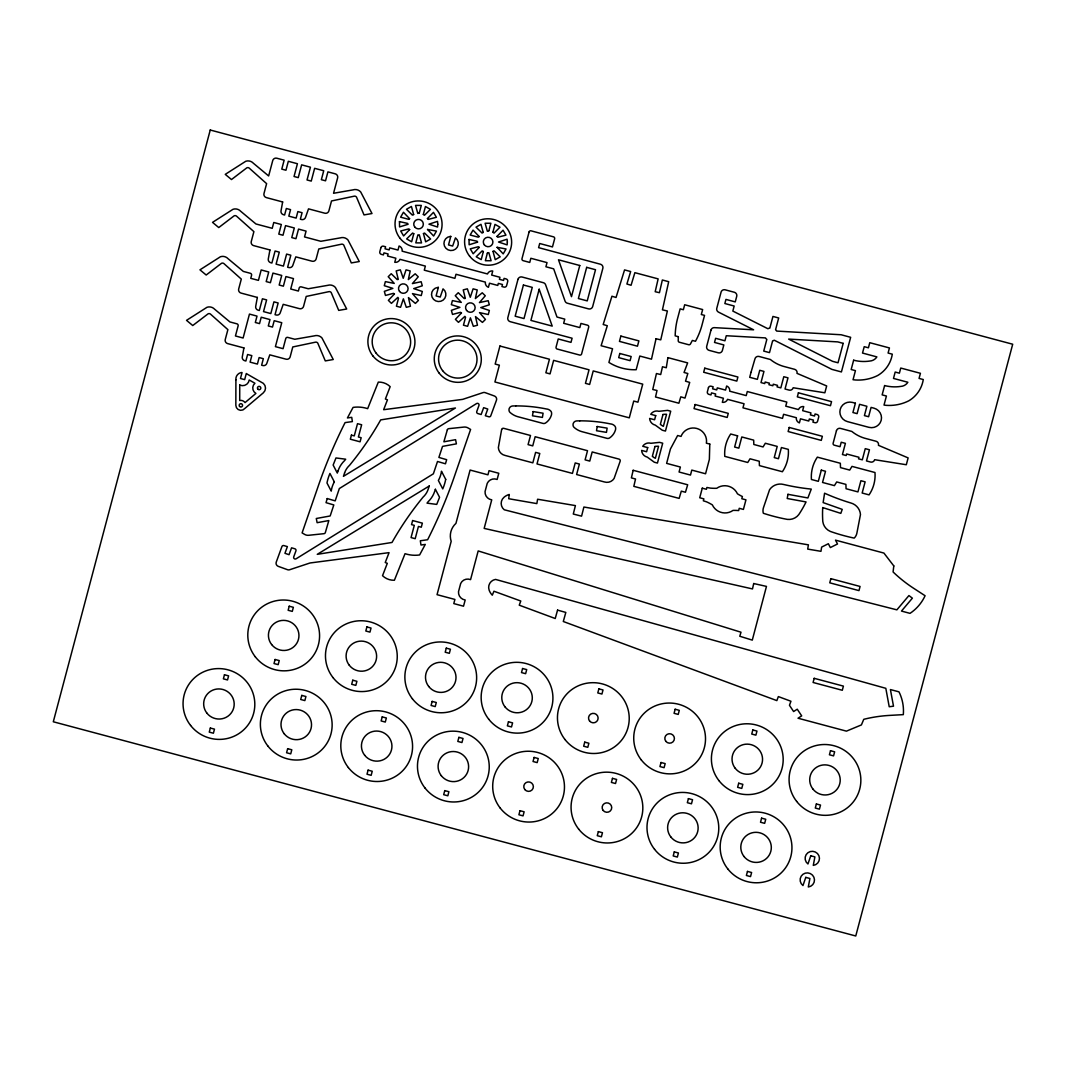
<?xml version="1.0" encoding="UTF-8"?>
<svg xmlns="http://www.w3.org/2000/svg" width="1066" height="1066" viewBox="0 0 1066 1066"><rect width="100%" height="100%" fill="white"/><g stroke="black" fill="none" stroke-linecap="round" stroke-linejoin="round"><path stroke-width="1.5" d="M235.906 379.789L235.839 405.293A5.037 4.957 17.7 0 0 244.834 408.465L263.315 392.834A6.396 6.289 17.7 0 0 261.05 382.054L247.339 374.179A8.408 8.275 17.7 0 0 246.286 373.526L244.674 379.629L240.463 378.51L242.049 372.54A8.408 8.275 17.7 0 0 240.796 372.674A6.716 6.609 17.7 0 0 235.906 379.789M239.743 385.039L239.703 400.523A5.037 4.957 17.7 0 1 245.033 402.602L255.893 393.434A6.396 6.289 17.7 0 1 254.921 383.254L249.217 379.989A6.716 6.609 17.7 0 1 239.743 385.039M394.42 293.989L388.37 300.359L391.422 303.357L397.845 297.374L398.511 298.293L396.419 306.209L400.55 307.314L403.374 298.853L406.306 307.328L410.437 306.248L408.438 297.587L415.394 303.424L418.405 300.452L412.462 293.616L421.243 295.549L422.323 291.471L413.728 288.606L422.283 285.795L421.15 281.717L412.395 283.596L418.245 276.8L415.194 273.802L408.331 279.585L410.197 270.951L406.053 269.845L403.241 278.293L400.31 269.831L396.179 270.911L398.271 279.439L397.125 279.532L391.222 273.722L388.211 276.707L394.247 283.409L385.372 281.611L384.293 285.688L392.861 288.38L384.333 291.351L385.466 295.442L393.461 293.337L394.42 293.989M409.65 229.563L403.614 235.932L400.696 231.002L408.704 228.91L409.65 229.563M427.439 218.57L428.226 219.409L436.394 217.291L433.476 212.361L427.439 218.57M461.458 312.978L455.409 319.347L458.46 322.345L464.883 316.349L465.549 317.282L463.457 325.197L467.601 326.303L470.412 317.841L473.344 326.316L477.475 325.237L475.489 316.575L482.432 322.412L485.443 319.44L479.5 312.604L488.281 314.537L489.361 310.459L480.766 307.594L489.334 304.783L488.188 300.705L479.434 302.584L485.283 295.788L482.245 292.79L475.369 298.573L477.235 289.939L473.104 288.833L470.279 297.281L467.348 288.819L463.23 289.899L465.322 298.427L464.176 298.52L458.26 292.71L455.262 295.695L461.285 302.398L452.41 300.599L451.331 304.676L459.912 307.368L451.371 310.339L452.504 314.43L460.512 312.325L461.458 312.978M479.22 247.405L473.171 253.775L470.266 248.844L478.274 246.752L479.22 247.405M497.009 236.412L497.782 237.252L505.95 235.133L503.045 230.203L497.009 236.412M678.309 336.683L678.216 340.667A1.612 1.586 17.7 0 0 679.415 342.253L688.636 344.718A1.612 1.586 17.7 0 0 690.462 343.932L692.354 340.44L695.485 341.267A77.925 76.645 17.7 0 0 701.655 326.329L704.546 315.389L701.321 314.523L702.641 309.553L684.678 304.756L683.359 309.726L680.135 308.86L677.23 319.813A77.925 76.645 17.7 0 0 675.178 335.857L678.309 336.683M709.783 444.082L709.37 459.379L705.559 473.77L691.794 470.093L690.488 475.063L679.069 472.011L680.375 467.041L666.623 463.377L670.434 448.986L677.643 435.514L681.041 436.42A13.165 12.952 17.7 0 1 706.372 443.176L709.783 444.082M822.725 507.576L822.632 509.295A110.278 108.466 17.7 0 0 822.805 521.594A12.539 12.326 17.7 0 0 830.361 531.441A184.325 181.3 17.7 0 0 854.226 538.103A10.034 9.861 17.7 0 0 856.904 533.013L860.475 514.545A12.992 12.779 17.7 0 0 850.735 502.952A210.642 207.177 17.7 0 1 824.578 493.212L823.139 502.592L842.233 509.375L840.808 513.372L822.725 507.576M399.457 221.608L399.563 226.925L408.105 224.273L407.558 223.394L399.457 221.608M413.648 214.546L412.369 215.105L406.466 209.296L411.423 206.471L413.648 214.546M423.455 233.574L425.667 241.822L430.624 238.997L424.588 233.081L423.455 233.574M437.78 224.206L437.566 227.045L428.972 224.18L437.526 221.368L437.78 224.206M469.027 239.45L469.133 244.767L477.675 242.115L477.128 241.236L469.027 239.45M483.204 232.401L482.059 233.054L476.022 227.138L480.979 224.326L483.204 232.401M493.025 251.416L495.237 259.664L500.194 256.839L494.158 250.923L493.065 251.27M507.349 242.049L507.123 244.887L498.528 242.022L507.083 239.21L507.349 242.049M893.801 565.926L893.081 571.962A138.154 135.888 17.7 0 0 913.722 588.339L925.088 595.734A43.893 43.173 17.7 0 1 910.031 613.363L901.476 611.071L912.376 598.173L908.938 595.561L896.866 609.845L504.245 509.775A8.301 8.155 17.7 0 1 504.031 497.249A14.351 14.124 17.7 0 1 509.255 494.451L508.722 498.728L536.851 503.605L537.597 499.234L575.413 505.604L573.281 514.039L581.583 516.157L583.888 507.03L808.401 544.846L807.708 549.097L820.953 551.322L821.646 547.085L828.349 543.727L830.347 547.564L837.503 543.993L835.504 540.142L883.914 553.067L893.801 565.926M413.768 233.707L411.649 241.769L406.652 238.917L412.609 233.054L413.768 233.707M423.335 214.426L424.481 215.239L430.437 209.362L425.441 206.524L423.335 214.426M483.338 251.549L481.219 259.624L476.222 256.773L482.178 250.896L483.338 251.549M492.905 232.268L494.038 233.081L499.994 227.218L494.997 224.366L492.905 232.268M533.147 411.583L532.48 415.807L542.421 417.419L543.087 413.208L533.147 411.583M597.187 426.52L596.52 430.731L606.461 432.356L607.127 428.132L597.187 426.52M667.902 357.63L666.277 367.743L662.492 366.744L660.693 374.539L656.443 373.54L652.765 389.503L657.016 390.489L655.523 396.992L678.882 403.228L680.801 396.832L684.985 398.098L689.702 382.428L685.518 381.162L687.823 373.5L684.039 372.487L687.637 362.893L667.902 357.63M419.311 212.894L417.805 213.466L415.553 205.392L421.297 205.418L419.311 212.894M417.805 235.266L415.793 242.875L421.536 242.901L419.284 234.826L417.805 235.266M488.881 230.736L487.375 231.309L485.11 223.234L490.866 223.26L488.881 230.736M487.362 253.108L485.363 260.717L491.106 260.744L488.841 252.669L487.362 253.108M787.961 494.318L787.214 498.502L806.056 501.939L805.003 504.018A110.278 108.466 17.7 0 1 798.767 514.611A12.539 12.326 17.7 0 1 787.334 519.382A184.325 181.3 17.7 0 1 763.323 513.266A10.034 9.861 17.7 0 1 763.523 507.523L769.572 489.707A12.992 12.779 17.7 0 1 783.763 484.51A210.642 207.177 17.7 0 0 811.279 489.094L807.881 497.955L787.961 494.318M501.633 429.571L498.368 447.573A8.435 8.301 17.7 0 0 505.071 455.435L532.84 462.844L535.612 452.37L539.782 453.476L537.011 463.95L572.442 473.411L575.214 462.937L579.398 464.056L576.613 474.53L604.369 481.939A8.435 8.301 17.7 0 0 614.096 478.474L620.172 461.218A1.679 1.652 17.7 0 0 619 459.113L592.19 451.957L589.764 461.098L585.101 459.846L587.526 450.705L535.159 436.727L532.734 445.881L528.07 444.629L530.508 435.488L503.698 428.332A1.679 1.652 17.7 0 0 501.633 429.571M243.927 347.942L242.288 356.897A3.358 3.305 17.7 0 0 244.74 360.708L245.886 361.001L247.605 354.498L251.816 355.618L250.084 362.134L257.412 364.079L259.131 357.563L263.342 358.696L261.623 365.212L262.756 365.518A3.358 3.305 17.7 0 0 266.78 363.426L269.791 354.845L286.061 359.189A3.358 3.305 17.7 0 0 290.152 356.87L292.777 346.956L315.176 342.239A2.279 2.239 17.7 0 1 317.761 343.079L325.29 360.908L333.258 359.522L321.945 337.922A7.209 7.089 17.7 0 0 314.257 335.883L294.816 339.268L287.793 337.402A1.679 1.652 17.7 0 0 285.755 338.562L283.076 348.675L275.414 346.637L281.757 322.705L274.202 320.693L272.496 327.075L268.299 325.956L269.991 319.573L261.223 317.228L259.531 323.611L255.32 322.492L257.013 316.109L249.457 314.084L243.115 338.015L235.453 335.963L238.131 325.85A1.679 1.652 17.7 0 0 236.932 323.824L229.923 321.945L214.732 309.313A7.209 7.089 17.7 0 0 207.044 307.261L186.523 320.346L192.746 325.53L208.123 313.804A2.279 2.239 17.7 0 1 210.788 314.377L227.884 329.634L225.246 339.548A3.358 3.305 17.7 0 0 227.644 343.598L243.927 347.942M257.346 297.427L255.707 306.368A3.358 3.305 17.7 0 0 258.159 310.179L259.305 310.486L262.409 298.786L266.62 299.906L263.515 311.605L270.831 313.564L273.935 301.851L278.146 302.984L275.041 314.683L276.187 314.99A3.358 3.305 17.7 0 0 280.198 312.911L283.21 304.33L299.479 308.674A3.358 3.305 17.7 0 0 303.57 306.355L306.209 296.441L328.594 291.724A2.279 2.239 17.7 0 1 331.193 292.55L338.721 310.393L346.69 309.007L335.364 287.407A7.209 7.089 17.7 0 0 327.688 285.355L308.247 288.753L301.225 286.874A1.679 1.652 17.7 0 0 299.173 288.047L298.387 291.045L290.725 289.006L293.483 278.586L285.928 276.56L283.383 286.168L279.172 285.048L281.717 275.441L272.949 273.096L270.404 282.703L266.194 281.584L268.739 271.977L261.183 269.951L258.425 280.371L250.763 278.333L251.563 275.334A1.679 1.652 17.7 0 0 250.363 273.296L243.341 271.43L228.151 258.785A7.209 7.089 17.7 0 0 220.462 256.733L199.955 269.831L206.178 275.015L221.541 263.289A2.279 2.239 17.7 0 1 224.206 263.848L241.302 279.105L238.677 289.019A3.358 3.305 17.7 0 0 241.076 293.083L257.346 297.427M269.938 249.964L268.299 258.905A3.358 3.305 17.7 0 0 270.751 262.716L271.897 263.022L275.081 251.016L279.279 252.136L276.094 264.141L283.423 266.1L286.607 254.094L290.818 255.214L287.633 267.22L288.766 267.526A3.358 3.305 17.7 0 0 292.79 265.447L295.802 256.866L312.072 261.21A3.358 3.305 17.7 0 0 316.162 258.891L318.787 248.978L341.187 244.261A2.279 2.239 17.7 0 1 343.772 245.087L351.3 262.929L359.269 261.543L347.956 239.943A7.209 7.089 17.7 0 0 340.267 237.891L320.826 241.289L304.53 236.932L306.075 231.109L298.52 229.097L295.962 238.704L291.764 237.585L294.309 227.977L285.541 225.632L282.996 235.24L278.786 234.12L281.331 224.513L273.775 222.488L272.23 228.311L255.933 223.967L240.743 211.321A7.209 7.089 17.7 0 0 233.054 209.269L212.534 222.368L218.757 227.551L234.134 215.825A2.279 2.239 17.7 0 1 236.799 216.385L253.895 231.642L251.256 241.556A3.358 3.305 17.7 0 0 253.655 245.62L269.938 249.964M282.65 201.954L281.011 210.895A3.358 3.305 17.7 0 0 283.476 214.706L284.609 215.012L286.341 208.496L290.552 209.629L288.819 216.145L296.135 218.09L297.867 211.574L302.078 212.707L300.346 219.223L301.491 219.516A3.358 3.305 17.7 0 0 305.502 217.437L308.514 208.856L324.797 213.2A3.358 3.305 17.7 0 0 328.888 210.881L331.513 200.968L353.899 196.251A2.279 2.239 17.7 0 1 356.497 197.09L364.026 214.919L371.994 213.533L360.681 191.933A7.209 7.089 17.7 0 0 352.993 189.881L333.551 193.279L337.629 177.875A3.358 3.305 17.7 0 0 335.23 173.825L327.915 171.866L325.543 180.807L321.359 179.688L323.731 170.747L314.63 168.321L311.245 181.087L307.035 179.967L310.433 167.202L301.638 164.844L298.253 177.622L294.043 176.503L297.427 163.724L288.326 161.299L285.954 170.24L281.77 169.121L284.142 160.18L276.827 158.221A3.358 3.305 17.7 0 0 272.736 160.553L268.645 175.957L253.455 163.311A7.209 7.089 17.7 0 0 245.78 161.259L225.259 174.358L231.482 179.541L246.846 167.815A2.279 2.239 17.7 0 1 249.511 168.375L266.607 183.645L263.982 193.559A3.358 3.305 17.7 0 0 266.38 197.61L282.65 201.954M409.584 218.677L408.638 219.316L400.616 217.171L403.454 212.267L409.584 218.677M427.546 229.456L433.635 236.012L436.474 231.109L427.546 229.456M479.14 236.519L478.208 237.158L470.173 235.026L473.024 230.123L479.14 236.519M497.102 247.312L503.205 253.868L506.044 248.964L497.102 247.312M656.03 338.748L651.499 359.175L639.813 356.044L636.175 369.715A47.584 46.811 17.7 0 1 608.926 362.44L612.55 348.769L601.117 345.717L607.3 325.73L603.196 324.504L611.937 296.228L616.041 297.481L624.556 269.911L630.659 271.537L626.901 284.022L631.072 285.275L634.87 272.669L658.135 278.879L655.19 291.711L659.428 292.697L662.346 279.998L668.688 281.69L662.439 309.846L667.369 310.992L660.76 339.841L656.03 338.748M753.702 583.528L752.503 588.925L484.164 528.403L491.732 499.847A7.768 7.649 17.7 0 1 485.07 491.519L487.229 483.364A7.768 7.649 17.7 0 1 497.142 479.46L498.781 473.264L489.041 470.666L487.948 474.823L470.093 470.053L455.942 523.379A17.469 17.189 17.7 0 0 451.185 541.341L437.047 594.668L454.902 599.438L453.796 603.596L463.523 606.194L465.176 599.998A7.768 7.649 17.7 0 1 458.513 591.67L460.672 583.515A7.768 7.649 17.7 0 1 470.572 579.611L478.181 550.935L741.003 632.218L739.777 636.255L752.29 640.12L766.467 586.407L753.702 583.528M633.164 470.293L631.392 477.888L635.536 478.994L633.817 486.349L679.135 498.395L681.307 491.146L685.451 492.252L687.677 484.777L633.164 470.293M210.242 130.012L53.3 721.775L855.758 935.988L1012.7 344.225L210.242 130.012M210.335 728.038L209.256 732.115L213.4 733.221L214.479 729.144L210.335 728.038M224.46 674.765L223.38 678.842L227.524 679.948L228.604 675.871L224.46 674.765M380.895 247.685L379.816 251.763A2.145 2.105 17.7 0 0 381.348 254.348L383.414 254.907L383.96 252.869L388.104 253.975L387.558 256.013L395.846 258.212L394.766 262.289A4.824 4.744 17.7 0 0 399.99 259.318L425.361 266.1L424.281 270.178L454.902 278.346L455.995 274.268L485.363 282.117A4.824 4.744 17.7 0 0 488.415 287.3L489.507 283.223L497.782 285.435L498.328 283.396L502.472 284.502L501.926 286.541L504.005 287.087A2.145 2.105 17.7 0 0 506.616 285.608L507.696 281.531A2.145 2.105 17.7 0 0 506.163 278.946L504.085 278.386L503.552 280.425L499.408 279.319L499.941 277.28L491.666 275.068L492.745 270.991A4.824 4.744 17.7 0 0 487.522 273.962L402.149 251.176A4.824 4.744 17.7 0 0 399.084 245.993L398.004 250.07L389.716 247.858L389.183 249.897L385.039 248.791L385.572 246.752L383.507 246.206A2.145 2.105 17.7 0 0 380.895 247.685M275.095 659.481L274.015 663.545L278.159 664.651L279.239 660.574L275.095 659.481M289.219 606.208L288.14 610.285L292.284 611.391L293.363 607.314L289.219 606.208M351.42 435.128L350.341 439.205L360.068 441.804L361.161 437.726L358.403 436.993L361.654 424.774L357.51 423.668L354.272 435.887L351.42 435.128M287.66 748.678L286.581 752.756L290.725 753.862L291.804 749.784L287.66 748.678M301.785 695.405L300.705 699.483L304.849 700.589L305.929 696.511L301.785 695.405M450.785 236.399L448.52 244.953L452.65 246.059L455.462 237.865A7.196 7.076 17.7 0 1 455.528 249.111A7.196 7.076 17.7 0 1 444.509 246.166A7.196 7.076 17.7 0 1 450.132 236.439L450.785 236.399M438.366 287.394L436.101 295.948L440.231 297.054L443.043 288.859A7.196 7.076 17.7 0 1 443.123 300.106A7.196 7.076 17.7 0 1 432.09 297.161A7.196 7.076 17.7 0 1 437.713 287.434L438.366 287.394M352.766 680.201L351.687 684.279L355.817 685.385L356.91 681.307L352.766 680.201M366.891 626.941L365.811 631.019L369.955 632.125L371.035 628.047L366.891 626.941M412.622 520.541L411.543 524.619L414.301 525.351L411.05 537.584L415.194 538.69L418.432 526.457L421.283 527.217L422.363 523.139L412.622 520.541M368.09 770.145L367.01 774.222L371.155 775.328L372.234 771.251L368.09 770.145M382.228 716.885L381.135 720.949L385.279 722.055L386.358 717.991L382.228 716.885M499.941 346.024L495.157 364.066L499.368 365.185L494.917 381.974L629.286 417.832L633.737 401.056L637.934 402.188L642.731 384.146L593.229 370.928L589.631 384.466L585.447 383.347L589.032 369.809L553.64 360.361L550.043 373.9L545.859 372.78L549.443 359.242L499.941 346.024M517.983 279.345L507.829 317.628A3.358 3.305 17.7 0 0 510.228 321.679L572.096 338.228L570.99 342.373L558.224 338.961L556.079 347.076A1.679 1.652 17.7 0 0 556.958 348.982L579.904 355.111A1.679 1.652 17.7 0 0 581.623 353.885L588.685 327.222A1.679 1.652 17.7 0 0 587.486 325.183L580.943 323.438L579.837 327.595L563.661 323.278L564.767 319.12L556.985 317.042L545.619 284.822A3.358 3.305 17.7 0 0 543.3 282.69L522.073 277.013A3.358 3.305 17.7 0 0 517.983 279.345M523.419 285.022L515.158 316.202L524.006 318.561L532.267 287.38L523.419 285.022M539.183 289.232L530.908 320.413L552.201 326.089L539.183 289.232M432.156 701.401L431.077 705.479L435.221 706.585L436.3 702.507L432.156 701.401M446.281 648.141L445.202 652.219L449.346 653.311L450.425 649.247L446.281 648.141M444.762 790.612L443.683 794.69L447.827 795.796L448.906 791.718L444.762 790.612M458.886 737.352L457.807 741.43L461.951 742.536L463.03 738.458L458.886 737.352M508.455 721.775L507.363 725.853L511.507 726.959L512.586 722.881L508.455 721.775M522.58 668.502L521.501 672.579L525.631 673.685L526.711 669.608L522.58 668.502M620.865 336.083L619.453 341.387L637.468 346.197L638.88 340.893L620.865 336.083M619.799 353.486L618.693 357.63L630.086 360.668L631.179 356.524L619.799 353.486M519.981 810.693L518.902 814.77L523.046 815.876L524.126 811.799L519.981 810.693M534.106 757.433L533.027 761.51L537.171 762.616L538.25 758.539L534.106 757.433M655.71 415.62L654.604 419.751L649.62 418.432A7.275 7.156 17.7 0 0 655.27 425.121L662.332 430.238L665.451 431.064L670.714 411.21L667.596 410.37L658.935 411.303A7.275 7.156 17.7 0 0 650.726 414.288L655.71 415.62M647.702 447.6L646.596 451.744L641.625 450.412A7.275 7.156 17.7 0 0 647.275 457.114L654.324 462.231L657.442 463.057L662.706 443.203L659.601 442.363L650.94 443.283A7.275 7.156 17.7 0 0 642.718 446.281L647.702 447.6M662.972 414.514L660.36 424.348A14.085 13.858 17.7 0 0 663.372 426.32L666.556 414.301A14.085 13.858 17.7 0 0 662.972 414.514M654.964 446.494L652.365 456.328A14.085 13.858 17.7 0 0 655.363 458.3L658.561 446.281A14.085 13.858 17.7 0 0 654.964 446.494M584.741 742.136L583.662 746.213L587.792 747.319L588.885 743.242L584.741 742.136M598.865 688.876L597.786 692.94L601.93 694.046L603.01 689.968L598.865 688.876M710.995 330.087L706.705 346.29A3.358 3.305 17.7 0 0 709.103 350.354L718.271 352.806A3.358 3.305 17.7 0 0 722.375 350.474L723.841 344.931L714.526 342.439L715.619 338.308L724.933 340.8L726.279 335.737L765.481 337.909A6.609 6.503 17.7 0 0 766.827 339.441L763.736 351.087L769.492 352.619L772.61 340.84A6.609 6.503 17.7 0 0 774.262 340.214L831.893 369.382L841.42 371.941L850.655 337.309L841.127 334.751L776.661 331.086A6.609 6.503 17.7 0 0 775.555 329.767L778.686 317.974L772.943 316.442L769.852 328.088A6.609 6.503 17.7 0 0 767.92 328.741L732.835 311.072L734.168 306.022L724.853 303.53L725.946 299.413L735.247 301.891L736.726 296.321A3.358 3.305 17.7 0 0 734.327 292.257L725.16 289.819A3.358 3.305 17.7 0 0 721.069 292.137L716.778 308.314A3.358 3.305 17.7 0 0 718.511 312.125L753.609 329.807L714.407 327.648A3.358 3.305 17.7 0 0 710.995 330.087M695.125 404.52L694.046 408.598L727.185 417.446L728.265 413.368L695.125 404.52M704.759 368.17L703.68 372.247L736.819 381.095L737.899 377.018L704.759 368.17M708.45 387.704L707.371 391.782A2.145 2.105 17.7 0 0 708.903 394.367L710.982 394.926L711.515 392.888L715.659 393.994L715.113 396.032L723.401 398.244L722.322 402.322A4.824 4.744 17.7 0 0 727.545 399.35L744.055 403.748L742.975 407.825L782.511 418.378L783.59 414.301L796.355 417.712A4.824 4.744 17.7 0 0 799.407 422.896L800.486 418.818L808.774 421.03L809.321 418.991L813.465 420.097L812.918 422.136L814.984 422.682A2.145 2.105 17.7 0 0 817.595 421.203L818.688 417.126A2.145 2.105 17.7 0 0 817.156 414.541L815.077 413.981L814.544 416.02L810.4 414.914L810.933 412.888L802.658 410.676L803.737 406.599A4.824 4.744 17.7 0 0 798.514 409.571L785.749 406.159L786.828 402.082L747.293 391.528L746.213 395.606L729.704 391.195A4.824 4.744 17.7 0 0 726.652 386.012L725.56 390.089L717.285 387.877L716.738 389.916L712.594 388.81L713.141 386.771L711.062 386.225A2.145 2.105 17.7 0 0 708.45 387.704M598.346 831.613L597.266 835.691L601.397 836.797L602.477 832.719L598.346 831.613M612.47 778.34L611.391 782.417L615.522 783.523L616.614 779.446L612.47 778.34M702.267 488.175L699.722 497.755L703.866 498.861L703.347 500.807L706.492 501.806A49.462 48.65 17.7 0 1 712.341 504.884A13.818 13.591 17.7 0 0 733.022 510.414A49.129 48.316 17.7 0 1 738.658 510.561L739.258 508.309L743.402 509.415L745.947 499.834L741.803 498.728L742.389 496.529A46.038 45.278 17.7 0 1 737.445 493.798A13.818 13.591 17.7 0 0 716.738 488.281A46.358 45.585 17.7 0 1 710.143 488.081L706.891 487.468L706.412 489.281L702.267 488.175M751.037 372.274L749.704 377.311L757.353 379.349L759.752 370.288L763.949 371.408L760.991 382.587L764.735 383.587L765.148 382.028L769.359 383.16L768.946 384.719L772.863 385.759L773.276 384.2L777.487 385.332L777.074 386.891L780.832 387.891L783.803 376.711L787.987 377.83L785.029 389.01L789.08 390.089A3.358 3.305 17.7 0 0 793.171 387.757L824.857 392.794L826.67 385.959L796.995 373.366A3.358 3.305 17.7 0 0 794.596 369.316L785.202 366.811A36.404 35.804 17.7 0 1 770.358 359.482L759.072 356.47A3.358 3.305 17.7 0 0 754.981 358.802L751.037 372.274M737.592 435.847L734.634 447.04L738.831 448.16L741.803 436.967L753.675 440.138L753.835 444.482L763.056 446.947L765.335 443.256L777.207 446.414L774.249 457.607L778.447 458.726L781.418 447.547L788.32 449.386A36.004 35.418 17.7 0 1 782.391 471.732L759.405 465.602L759.258 461.258L750.038 458.793L747.746 462.484L724.773 456.355A36.004 35.418 17.7 0 1 730.69 434.009L737.592 435.847M661.027 762.496L659.947 766.574L664.091 767.68L665.171 763.602L661.027 762.496M675.151 709.236L674.072 713.314L678.216 714.42L679.295 710.342L675.151 709.236M674.285 851.881L673.206 855.958L677.35 857.064L678.429 852.987L674.285 851.881M688.409 798.621L687.33 802.698L691.474 803.804L692.554 799.727L688.409 798.621M789.213 427.453L788.134 431.53L821.273 440.378L822.352 436.3L789.213 427.453M798.407 392.808L797.328 396.872L830.467 405.72L831.547 401.642L798.407 392.808M843.179 343.359L838.023 362.786L832.573 361.334L788.653 339.095L837.769 341.893L843.179 343.359M821.3 470.146L818.328 481.326L811.426 479.487A36.004 35.418 17.7 0 1 817.356 457.141L840.341 463.27L840.501 467.614L849.709 470.079L852 466.388L874.986 472.518A36.004 35.418 17.7 0 1 869.057 494.877L862.154 493.025L865.126 481.845L860.915 480.713L857.943 491.906L846.071 488.734L845.911 484.39L836.703 481.939L834.412 485.63L822.539 482.458L825.51 471.265L821.3 470.146M738.698 783.23L737.619 787.308L741.763 788.414L742.842 784.336L738.698 783.23M752.823 729.97L751.743 734.048L755.887 735.154L756.967 731.076L752.823 729.97M853.639 360.201L851.174 369.502L855.438 370.648L853.04 379.723L855.452 379.989A43.4 42.693 17.7 0 0 877.744 375.485A30.834 30.328 17.7 0 0 892.295 354.179L888.085 353.046L889.444 347.942L869.776 342.692L868.417 347.796L864.22 346.677L862.514 353.059L876.878 356.897A9.074 8.928 17.7 0 1 869.843 361.041A39.775 39.122 17.7 0 1 853.639 360.201M836.45 430.744L833.132 443.243A1.612 1.586 17.7 0 0 834.292 445.175L840.035 446.707L841.221 442.243L845.405 443.349L842.446 454.529L846.204 455.528L846.617 453.983L858.956 457.274L858.543 458.833L862.301 459.832L865.259 448.653L869.456 449.772L866.485 460.952L870.549 462.031A3.358 3.305 17.7 0 0 874.64 459.699L906.313 464.736L908.125 457.9L878.451 445.322A3.358 3.305 17.7 0 0 876.052 441.257L866.671 438.752A36.404 35.804 17.7 0 1 851.827 431.437L840.541 428.412A3.358 3.305 17.7 0 0 836.45 430.744M855.385 403.215L852.92 412.529L857.104 413.648L859.582 404.32L866.885 406.279L864.419 415.607L868.603 416.726L871.082 407.399L873.987 408.171A10.074 9.914 17.7 0 1 881.182 420.35A10.074 9.914 17.7 0 1 868.91 427.333L847.39 421.59A10.074 9.914 17.7 0 1 840.195 409.411A10.074 9.914 17.7 0 1 852.467 402.428L855.385 403.215M747.466 871.415L746.387 875.492L750.531 876.598L751.61 872.521L747.466 871.415M761.59 818.155L760.511 822.232L764.655 823.338L765.734 819.261L761.59 818.155M830.867 578.665L829.761 582.822L858.969 590.617L860.075 586.46L830.867 578.665M884.62 385.559L882.142 394.873L886.419 396.019L884.02 405.08L886.419 405.36A43.4 42.693 17.7 0 0 908.725 400.856A30.834 30.328 17.7 0 0 923.276 379.536L919.065 378.417L920.424 373.3L900.757 368.05L899.398 373.167L895.187 372.047L893.495 378.43L907.859 382.254A9.074 8.928 17.7 0 1 900.823 386.412A39.775 39.122 17.7 0 1 884.62 385.559M814.197 678.322L813.092 682.48L842.3 690.275L843.406 686.118L814.197 678.322M816.369 803.964L815.29 808.041L819.421 809.147L820.514 805.07L816.369 803.964M830.494 750.704L829.415 754.781L833.559 755.887L834.638 751.81L830.494 750.704M810.76 855.785L807.948 863.98A7.196 7.076 17.7 0 1 807.881 852.747A7.196 7.076 17.7 0 1 818.901 855.692A7.196 7.076 17.7 0 1 813.278 865.405L814.89 856.891L810.76 855.785M805.776 877.371L802.965 885.566A7.196 7.076 17.7 0 1 802.885 874.333A7.196 7.076 17.7 0 1 813.918 877.278A7.196 7.076 17.7 0 1 808.295 886.992L809.907 878.477L805.776 877.371M529.082 231.988L521.994 258.652A1.679 1.652 17.7 0 0 523.193 260.677L529.749 262.436L530.855 258.278L547.018 262.609L545.912 266.767L553.68 268.845L565.047 301.078A3.358 3.305 17.7 0 0 567.365 303.21L588.579 308.887A3.358 3.305 17.7 0 0 592.669 306.568L602.85 268.299A3.358 3.305 17.7 0 0 600.451 264.235L538.596 247.645L539.702 243.501L552.468 246.926L554.626 238.824A1.679 1.652 17.7 0 0 553.734 236.905L530.801 230.762A1.679 1.652 17.7 0 0 529.082 231.988M579.771 265.501L571.483 296.668L558.491 259.798L579.771 265.501M586.673 267.353L578.385 298.52L587.233 300.892L595.521 269.711L586.673 267.353M557.558 610.125L555.226 618.52L519.249 605.182L520.781 601.024L493.944 591.23L492.292 595.201A14.351 14.124 17.7 0 1 489.147 590.178A8.301 8.155 17.7 0 1 495.543 579.411L885.819 688.316L889.217 706.745L893.495 706.185L890.416 689.555L898.984 691.847A43.893 43.173 17.7 0 1 903.315 714.633L889.79 715.393A138.154 135.888 17.7 0 0 863.766 719.31L861.408 724.92L846.444 731.143L798.034 718.217L801.685 715.872L797.248 709.21L793.61 711.542L789.453 705.292L790.945 701.255L778.353 696.591L776.847 700.615L563.301 621.505L565.819 612.43L557.558 610.125M327.222 498.555L326.036 502.672L333.818 504.938L330.167 515.971L316.296 518.502L317.122 522.686L328.834 520.554L325.357 532.507A1.679 1.652 17.7 0 1 323.931 533.68L308.74 535.279A6.716 6.609 17.7 0 1 304.556 534.346L302.104 532.893L317.242 489.028A525.431 516.797 17.7 0 1 344.438 423.868L345.078 422.602L352.38 421.59L351.727 417.339L347.436 417.939L353.086 407.385A31.98 31.46 17.7 0 1 367.663 408.651L378.31 382.108A15.83 15.577 17.7 0 1 390.169 386.652L385.386 399.017L387.464 399.817L383.64 409.704L462.684 399.364L483.018 392.621A3.358 3.305 17.7 0 1 485.243 392.661L494.424 396.006A3.358 3.305 17.7 0 1 496.45 400.256L490.773 415.793A1.612 1.586 17.7 0 1 488.814 416.766L485.323 415.74L487.762 409.051L483.658 407.665L481.139 414.527L477.835 413.568A1.612 1.586 17.7 0 1 476.769 411.489L478.967 405.453A1.612 1.586 17.7 0 0 476.595 403.548L339.334 488.548L335.19 500.873L327.222 498.555M447.347 429.838L443.869 441.804L455.582 439.672L456.395 443.856L442.537 446.374L438.886 457.421L446.667 459.686L445.468 463.79L437.513 461.485L433.369 473.81L296.108 558.797A1.612 1.586 17.7 0 1 293.723 556.905L295.935 550.856A1.612 1.586 17.7 0 0 294.869 548.79L291.564 547.817L289.046 554.693L284.942 553.307L287.38 546.605L283.889 545.592A1.612 1.586 17.7 0 0 281.93 546.565L276.254 562.102A3.358 3.305 17.7 0 0 278.279 566.352L287.46 569.684A3.358 3.305 17.7 0 0 289.685 569.724L310.019 562.981L389.063 552.641L385.239 562.528L387.304 563.328L382.534 575.693A15.83 15.577 17.7 0 0 394.393 580.25L405.04 553.694A31.98 31.46 17.7 0 0 419.618 554.96L425.267 544.42L420.977 545.019L420.324 540.768L427.626 539.742L428.265 538.477A525.431 516.797 17.7 0 0 455.462 473.317L470.599 429.451L468.147 427.999A6.716 6.609 17.7 0 0 463.95 427.08L448.759 428.665A1.679 1.652 17.7 0 0 447.347 429.838M338.095 470.759L337.309 473.064L333.138 465.056L335.977 457.954L345.704 459.206L344.518 460.659A25.677 25.251 17.7 0 0 338.095 470.759M344.585 472.931L343.439 476.342L455.435 408.012L380.682 419.897A326.582 321.212 17.7 0 1 349.581 465.282A18.828 18.508 17.7 0 0 344.585 472.931M429.265 486.003L428.119 489.414A18.828 18.508 17.7 0 1 423.122 497.076A326.582 321.212 17.7 0 0 392.008 542.461L317.268 554.333L429.265 486.003M435.381 489.294L434.608 491.599A25.677 25.251 17.7 0 1 428.172 501.7L427 503.139L436.727 504.405L439.565 497.302L435.381 489.294M515.797 405.919L512.653 405.959A3.998 3.931 17.7 0 0 509.335 411.543L509.388 411.623A12.192 11.992 17.7 0 0 510.041 412.435A19.121 18.802 17.7 0 0 517.663 416.659L542.9 423.389A3.358 3.305 17.7 0 0 545.685 422.922A15.071 14.831 17.7 0 0 551.402 415.114A6.116 6.023 17.7 0 0 551.575 412.902A3.358 3.305 17.7 0 0 550.682 410.983A6.396 6.289 17.7 0 0 546.418 408.971A145.296 142.911 17.7 0 0 515.797 405.919M579.824 420.843L576.693 420.897A3.998 3.931 17.7 0 0 573.375 426.48L573.428 426.56A12.192 11.992 17.7 0 0 574.081 427.373A19.121 18.802 17.7 0 0 581.69 431.597L606.927 438.326A3.358 3.305 17.7 0 0 609.712 437.86A15.071 14.831 17.7 0 0 615.442 430.051A6.116 6.023 17.7 0 0 615.615 427.839A3.358 3.305 17.7 0 0 614.722 425.92A6.396 6.289 17.7 0 0 610.458 423.908A145.296 142.911 17.7 0 0 579.824 420.843M445.708 479.38L441.471 471.225A26.144 25.717 17.7 0 1 438.366 480.46L442.763 488.894A47.997 47.21 17.7 0 0 445.708 479.38M334.338 481.899L329.94 473.451A47.997 47.21 17.7 0 0 326.982 482.978L331.233 491.12A26.144 25.717 17.7 0 1 334.338 481.899M727.732 868.843A35.938 35.351 17.7 0 0 789.306 861.022A35.938 35.351 17.7 0 0 751.144 812.252A35.938 35.351 17.7 0 0 727.732 868.843M744.015 856.504A15.284 15.031 17.7 0 0 770.198 853.173A15.284 15.031 17.7 0 0 753.968 832.439A15.284 15.031 17.7 0 0 744.015 856.504M796.635 801.392A35.938 35.351 17.7 0 0 858.21 793.57A35.938 35.351 17.7 0 0 820.047 744.801A35.938 35.351 17.7 0 0 796.635 801.392M812.918 789.053A15.284 15.031 17.7 0 0 839.102 785.722A15.284 15.031 17.7 0 0 822.872 764.988A15.284 15.031 17.7 0 0 812.918 789.053M718.964 780.658A35.938 35.351 17.7 0 0 780.539 772.837A35.938 35.351 17.7 0 0 742.376 724.067A35.938 35.351 17.7 0 0 718.964 780.658M735.247 768.32A15.284 15.031 17.7 0 0 761.43 764.988A15.284 15.031 17.7 0 0 745.201 744.255A15.284 15.031 17.7 0 0 735.247 768.32M654.551 849.309A35.938 35.351 17.7 0 0 716.125 841.487A35.938 35.351 17.7 0 0 677.963 792.718A35.938 35.351 17.7 0 0 654.551 849.309M670.834 836.97A15.284 15.031 17.7 0 0 697.017 833.639A15.284 15.031 17.7 0 0 680.788 812.905A15.284 15.031 17.7 0 0 670.834 836.97M578.611 829.028A35.938 35.351 17.7 0 0 640.186 821.22A35.938 35.351 17.7 0 0 602.024 772.45A35.938 35.351 17.7 0 0 578.611 829.028M603.156 810.427A4.797 4.717 17.7 0 0 611.378 809.387A4.797 4.717 17.7 0 0 606.274 802.871A4.797 4.717 17.7 0 0 603.156 810.427M641.292 759.925A35.938 35.351 17.7 0 0 702.867 752.103A35.938 35.351 17.7 0 0 664.704 703.333A35.938 35.351 17.7 0 0 641.292 759.925M665.837 741.323A4.797 4.717 17.7 0 0 674.058 740.27A4.797 4.717 17.7 0 0 668.968 733.754A4.797 4.717 17.7 0 0 665.837 741.323M565.007 739.551A35.938 35.351 17.7 0 0 626.581 731.742A35.938 35.351 17.7 0 0 588.419 682.973A35.938 35.351 17.7 0 0 565.007 739.551M589.551 720.962A4.797 4.717 17.7 0 0 597.773 719.91A4.797 4.717 17.7 0 0 592.669 713.394A4.797 4.717 17.7 0 0 589.551 720.962M500.247 808.108A35.938 35.351 17.7 0 0 561.822 800.3A35.938 35.351 17.7 0 0 523.659 751.53A35.938 35.351 17.7 0 0 500.247 808.108M524.792 789.52A4.797 4.717 17.7 0 0 533.013 788.467A4.797 4.717 17.7 0 0 527.923 781.951A4.797 4.717 17.7 0 0 524.792 789.52M488.708 719.19A35.938 35.351 17.7 0 0 550.283 711.368A35.938 35.351 17.7 0 0 512.133 662.599A35.938 35.351 17.7 0 0 488.708 719.19M504.991 706.851A15.284 15.031 17.7 0 0 531.174 703.533A15.284 15.031 17.7 0 0 514.958 682.786A15.284 15.031 17.7 0 0 504.991 706.851M425.028 788.04A35.938 35.351 17.7 0 0 486.602 780.219A35.938 35.351 17.7 0 0 448.44 731.449A35.938 35.351 17.7 0 0 425.028 788.04M441.311 775.702A15.284 15.031 17.7 0 0 467.494 772.37A15.284 15.031 17.7 0 0 451.264 751.637A15.284 15.031 17.7 0 0 441.311 775.702M348.355 767.56A35.938 35.351 17.7 0 0 409.93 759.752A35.938 35.351 17.7 0 0 371.767 710.982A35.938 35.351 17.7 0 0 348.355 767.56M364.639 755.221A15.284 15.031 17.7 0 0 390.822 751.903A15.284 15.031 17.7 0 0 374.592 731.169A15.284 15.031 17.7 0 0 364.639 755.221M267.926 746.093A35.938 35.351 17.7 0 0 329.501 738.272A35.938 35.351 17.7 0 0 291.338 689.515A35.938 35.351 17.7 0 0 267.926 746.093M284.209 733.754A15.284 15.031 17.7 0 0 310.393 730.437A15.284 15.031 17.7 0 0 294.163 709.69A15.284 15.031 17.7 0 0 284.209 733.754M190.601 725.453A35.938 35.351 17.7 0 0 252.176 717.631A35.938 35.351 17.7 0 0 214.013 668.875A35.938 35.351 17.7 0 0 190.601 725.453M206.884 713.114A15.284 15.031 17.7 0 0 233.068 709.796A15.284 15.031 17.7 0 0 216.838 689.049A15.284 15.031 17.7 0 0 206.884 713.114M412.422 698.816A35.938 35.351 17.7 0 0 473.997 691.008A35.938 35.351 17.7 0 0 435.834 642.238A35.938 35.351 17.7 0 0 412.422 698.816M428.705 686.477A15.284 15.031 17.7 0 0 454.889 683.159A15.284 15.031 17.7 0 0 438.659 662.426A15.284 15.031 17.7 0 0 428.705 686.477M333.032 677.63A35.938 35.351 17.7 0 0 394.607 669.808A35.938 35.351 17.7 0 0 356.444 621.038A35.938 35.351 17.7 0 0 333.032 677.63M349.315 665.291A15.284 15.031 17.7 0 0 375.499 661.959A15.284 15.031 17.7 0 0 359.269 641.226A15.284 15.031 17.7 0 0 349.315 665.291M255.36 656.896A35.938 35.351 17.7 0 0 316.935 649.074A35.938 35.351 17.7 0 0 278.772 600.305A35.938 35.351 17.7 0 0 255.36 656.896M271.643 644.557A15.284 15.031 17.7 0 0 297.827 641.226A15.284 15.031 17.7 0 0 281.597 620.492A15.284 15.031 17.7 0 0 271.643 644.557M257.799 389.05A1.692 1.666 17.7 0 0 260.69 388.677A1.692 1.666 17.7 0 0 258.905 386.385A1.692 1.666 17.7 0 0 257.799 389.05M239.544 406.359A1.692 1.666 17.7 0 0 242.435 405.999A1.692 1.666 17.7 0 0 240.636 403.694A1.692 1.666 17.7 0 0 239.544 406.359M372.847 355.857A23.559 23.172 17.7 0 0 413.208 350.727A23.559 23.172 17.7 0 0 388.197 318.761A23.559 23.172 17.7 0 0 372.847 355.857M376.231 353.286A19.268 18.948 17.7 0 0 409.224 349.102A19.268 18.948 17.7 0 0 388.784 322.958A19.268 18.948 17.7 0 0 376.231 353.286M439.219 373.207A23.559 23.172 17.7 0 0 479.567 368.09A23.559 23.172 17.7 0 0 454.556 336.11A23.559 23.172 17.7 0 0 439.219 373.207M442.603 370.635A19.268 18.948 17.7 0 0 475.596 366.451A19.268 18.948 17.7 0 0 455.142 340.321A19.268 18.948 17.7 0 0 442.603 370.635M399.523 291.444A4.797 4.717 17.7 0 0 407.745 290.405A4.797 4.717 17.7 0 0 402.655 283.889A4.797 4.717 17.7 0 0 399.523 291.444M466.562 310.433A4.797 4.717 17.7 0 0 474.796 309.393A4.797 4.717 17.7 0 0 469.693 302.877A4.797 4.717 17.7 0 0 466.562 310.433M469.546 256.067A23.559 23.172 17.7 0 0 509.908 250.936A23.559 23.172 17.7 0 0 484.883 218.97A23.559 23.172 17.7 0 0 469.546 256.067M484.324 244.86A4.797 4.717 17.7 0 0 492.559 243.808A4.797 4.717 17.7 0 0 487.455 237.292A4.797 4.717 17.7 0 0 484.324 244.86M399.977 238.211A23.559 23.172 17.7 0 0 440.338 233.094A23.559 23.172 17.7 0 0 415.327 201.128A23.559 23.172 17.7 0 0 399.977 238.211M414.754 227.018A4.797 4.717 17.7 0 0 422.989 225.965A4.797 4.717 17.7 0 0 417.885 219.449A4.797 4.717 17.7 0 0 414.754 227.018"/></g></svg>
